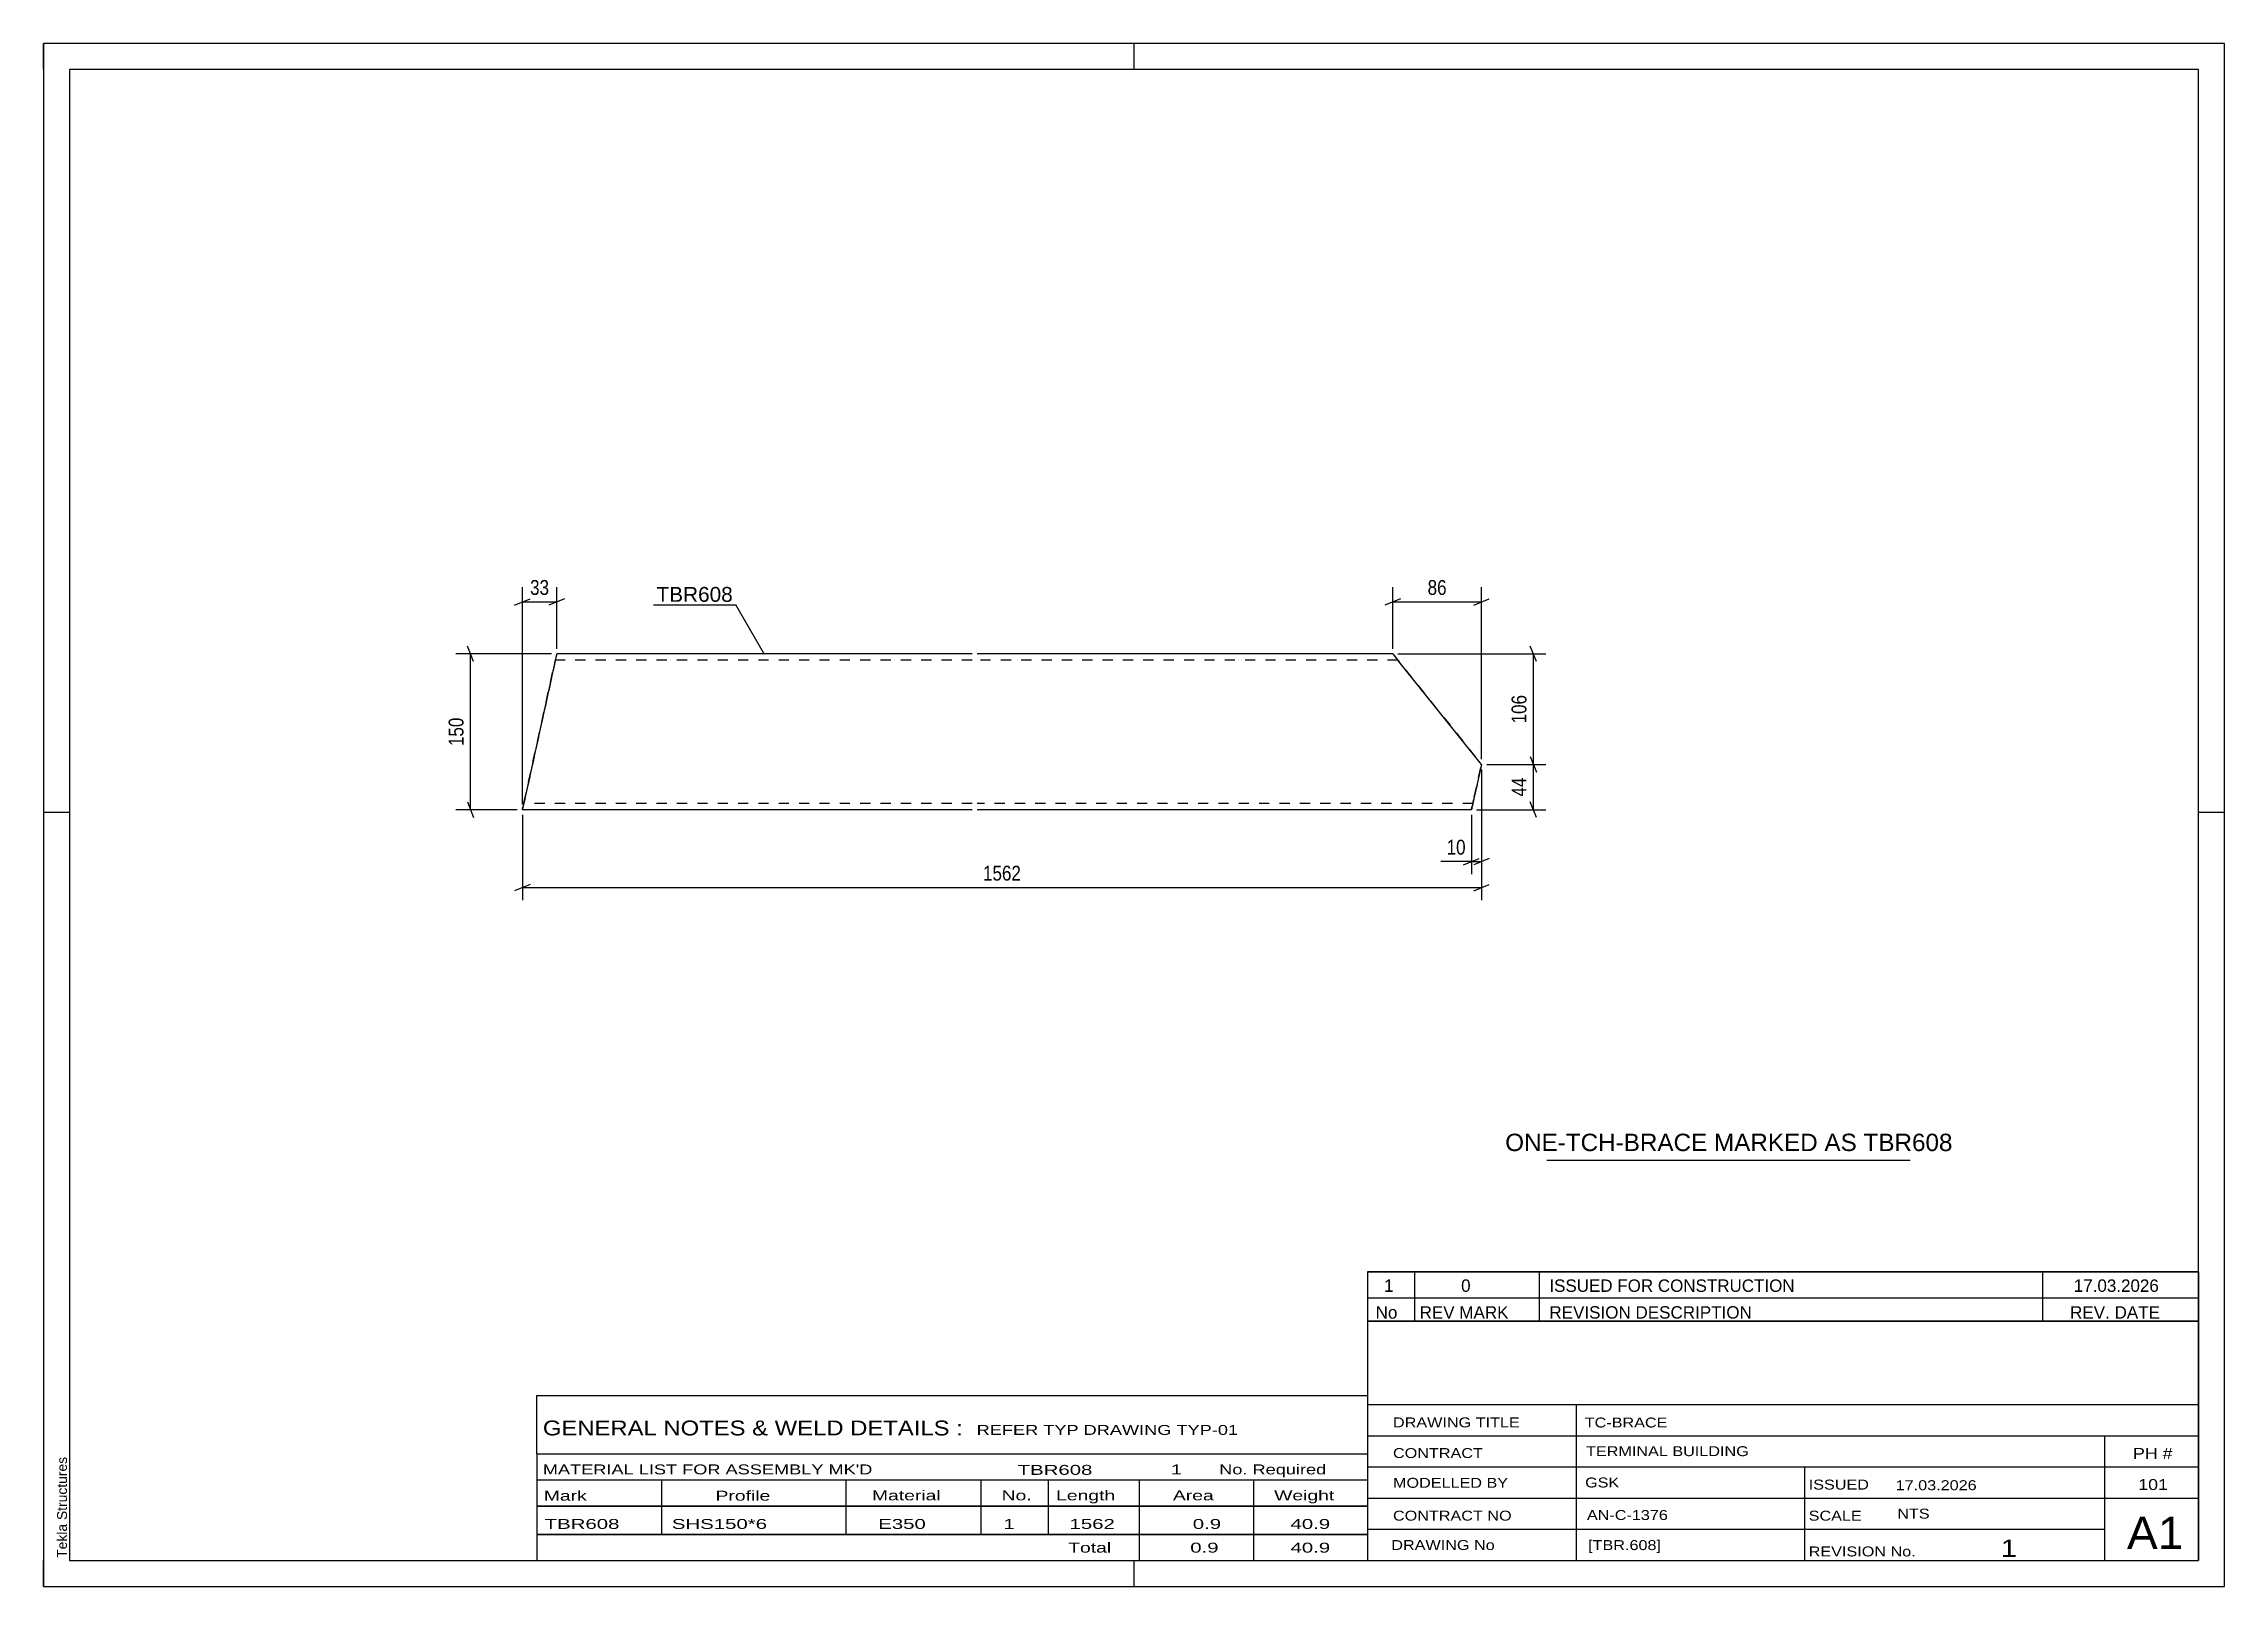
# Model space of a CAD drawing. Header units: millimetres. Extents: x 0 to 420, y 0 to 297.
import ezdxf

# ---------------------------------------------------------------- set-up
doc = ezdxf.new("R2010")
doc.units = ezdxf.units.MM
doc.linetypes.add('DXK_LINE_DOT2', pattern=[3.9198, 1.9599, -1.9599])
doc.styles.add('Arial', font='ARIAL.TTF', dxfattribs={"height": 0.2})
doc.styles.add('Arial Narrow', font='ARIALN.TTF', dxfattribs={"height": 0.2})

# ---------------------------------------------------------------- blocks, each defined once
blk = doc.blocks.new('Unknown-585762124-1162')
at = {"color": 5, "linetype": 'Continuous'}
for p, q in [((420, 297), (0, 297)), ((0, 297), (0, 0)), ((0, 292), (0, 297)), ((210, 292), (210, 297)), ((420, 0), (420, 297)), ((415, 292), (5, 292)), ((5, 292), (5, 5)), ((415, 5), (415, 292)), ((5, 149), (0, 149)), ((420, 149), (415, 149)), ((0, 0), (0, 5)), ((5, 5), (415, 5)), ((210, 0), (210, 5)), ((0, 0), (420, 0))]:
    blk.add_line(p, q, dxfattribs=at)
at = {"color": 174, "linetype": 'Continuous', "style": 'Arial'}
blk.add_text('Tekla Structures', height=1.9102, rotation=90, dxfattribs=at).set_placement((4.5, 5.5))
blk = doc.blocks.new('Part-585762124-1860 - 1856')
at = {"color": 2, "linetype": 'Continuous'}
for p, q in [((98.67, 178.81), (92.37, 150.22)), ((98.82, 179.52), (98.67, 178.81)), ((98.82, 179.52), (98.82, 179.52)), ((178.82, 179.52), (98.82, 179.52)), ((259.82, 179.52), (179.82, 179.52)), ((259.82, 179.52), (259.82, 179.52)), ((259.82, 179.52), (259.97, 179.33)), ((259.97, 179.33), (261.01, 178.03)), ((276.93, 158.24), (261.01, 178.03)), ((276.93, 158.24), (275.15, 150.22)), ((92.22, 149.52), (92.26, 149.7)), ((178.82, 149.52), (92.22, 149.52)), ((92.26, 149.7), (92.37, 150.22)), ((274.99, 149.52), (179.82, 149.52)), ((275.15, 150.22), (274.99, 149.52))]:
    blk.add_line(p, q, dxfattribs=at)
at = {"color": 7, "linetype": 'DXK_LINE_DOT2'}
for p, q in [((98.54, 178.22), (92.48, 150.72)), ((92.56, 151.07), (98.56, 178.32)), ((98.67, 178.81), (92.65, 151.46)), ((98.54, 178.22), (98.56, 178.32)), ((98.56, 178.32), (98.56, 178.32)), ((178.82, 178.32), (98.56, 178.32)), ((98.78, 179.33), (98.67, 178.81)), ((98.82, 179.52), (98.78, 179.33)), ((260.79, 178.32), (179.82, 178.32)), ((259.82, 179.52), (276.93, 158.23)), ((260.79, 178.32), (260.79, 178.32)), ((261.75, 177.12), (260.79, 178.32)), ((261.75, 177.12), (261.75, 177.12)), ((276.93, 158.23), (275.15, 150.22)), ((275.53, 151.92), (276.93, 158.24)), ((275.53, 151.92), (276.93, 158.23)), ((92.65, 151.46), (92.26, 149.7)), ((275.42, 151.46), (275.26, 150.72)), ((275.28, 150.81), (275.42, 151.46)), ((92.26, 149.7), (92.22, 149.52)), ((92.48, 150.72), (92.5, 150.81)), ((178.82, 150.72), (92.48, 150.72)), ((92.5, 150.81), (92.56, 151.07)), ((275.26, 150.72), (179.82, 150.72)), ((274.99, 149.52), (275.03, 149.7)), ((274.99, 149.52), (274.99, 149.52)), ((275.03, 149.7), (275.15, 150.22)), ((275.26, 150.72), (275.28, 150.81))]:
    blk.add_line(p, q, dxfattribs=at)
blk = doc.blocks.new('StraightDimension-585762124-1887 - 1856')
at = {"color": 7, "linetype": 'Continuous'}
for p, q in [((261.32, 190.12), (258.32, 188.92)), ((259.82, 180.52), (259.82, 192.37)), ((259.82, 189.52), (276.93, 189.52)), ((275.43, 188.92), (278.43, 190.12)), ((276.93, 159.24), (276.93, 192.37))]:
    blk.add_line(p, q, dxfattribs=at)
at = {"color": 0}
blk.add_wipeout([(270.8, 190.27), (270.8, 194.47), (265.95, 194.47), (265.95, 190.27)], dxfattribs=at)
at = {"color": 3, "style": 'Arial Narrow'}
blk.add_text('86', height=2.863, dxfattribs=at).set_placement((266.55, 190.87))
blk = doc.blocks.new('StraightDimension-585762124-1871 - 1856')
at = {"color": 7, "linetype": 'Continuous'}
for p, q in [((287.53, 178.02), (286.33, 181.02)), ((260.82, 179.52), (289.33, 179.52)), ((286.93, 158.24), (286.93, 179.52)), ((286.33, 159.74), (287.53, 156.74)), ((277.93, 158.24), (289.33, 158.24))]:
    blk.add_line(p, q, dxfattribs=at)
at = {"color": 0}
blk.add_wipeout([(286.18, 172.22), (281.98, 172.22), (281.98, 165.53), (286.18, 165.53)], dxfattribs=at)
at = {"color": 3, "style": 'Arial Narrow'}
blk.add_text('106', height=2.863, rotation=90.0002, dxfattribs=at).set_placement((285.58, 166.13))
blk = doc.blocks.new('StraightDimension-585762124-1880 - 1856')
at = {"color": 7, "linetype": 'Continuous'}
for p, q in [((82.82, 178.02), (81.62, 181.02)), ((97.82, 179.52), (79.37, 179.52)), ((82.22, 149.52), (82.22, 179.52)), ((91.22, 149.52), (79.37, 149.52)), ((81.62, 151.02), (82.82, 148.02))]:
    blk.add_line(p, q, dxfattribs=at)
at = {"color": 0}
blk.add_wipeout([(81.47, 167.86), (77.27, 167.86), (77.27, 161.17), (81.47, 161.17)], dxfattribs=at)
at = {"color": 3, "style": 'Arial Narrow'}
blk.add_text('150', height=2.863, rotation=90.0002, dxfattribs=at).set_placement((80.87, 161.77))
blk = doc.blocks.new('StraightDimension-585762124-1872 - 1856')
at = {"color": 7, "linetype": 'Continuous'}
for p, q in [((286.33, 159.74), (287.53, 156.74)), ((277.93, 158.24), (289.33, 158.24)), ((286.93, 149.52), (286.93, 158.24)), ((275.99, 149.52), (289.33, 149.52)), ((287.53, 148.02), (286.33, 151.02))]:
    blk.add_line(p, q, dxfattribs=at)
at = {"color": 0}
blk.add_wipeout([(286.18, 156.3), (281.98, 156.3), (281.98, 151.45), (286.18, 151.45)], dxfattribs=at)
at = {"color": 3, "style": 'Arial Narrow'}
blk.add_text('44', height=2.863, rotation=90.0002, dxfattribs=at).set_placement((285.58, 152.05))
blk = doc.blocks.new('StraightDimension-585762124-1892 - 1856')
at = {"color": 7, "linetype": 'Continuous'}
for p, q in [((90.72, 188.92), (93.72, 190.12)), ((92.22, 150.52), (92.22, 192.37)), ((92.22, 189.52), (98.82, 189.52)), ((100.32, 190.12), (97.32, 188.92)), ((98.82, 180.52), (98.82, 192.37))]:
    blk.add_line(p, q, dxfattribs=at)
at = {"color": 0}
blk.add_wipeout([(97.95, 190.27), (97.95, 194.47), (93.09, 194.47), (93.09, 190.27)], dxfattribs=at)
at = {"color": 3, "style": 'Arial Narrow'}
blk.add_text('33', height=2.863, dxfattribs=at).set_placement((93.69, 190.87))
blk = doc.blocks.new('StraightDimension-585762124-1896 - 1856')
at = {"color": 7, "linetype": 'Continuous'}
for p, q in [((276.93, 157.24), (276.93, 137.12)), ((274.99, 148.52), (274.99, 137.12)), ((273.49, 138.92), (276.49, 140.12)), ((274.99, 139.52), (276.93, 139.52)), ((278.43, 140.12), (275.43, 138.92))]:
    blk.add_line(p, q, dxfattribs=at)
at = {"color": 0}
blk.add_wipeout([(274.47, 140.27), (274.47, 144.47), (269.61, 144.47), (269.61, 140.27)], dxfattribs=at)
at = {"color": 7, "linetype": 'Continuous'}
blk.add_line((274.99, 139.52), (269.09, 139.52), dxfattribs=at)
blk.add_line((274.99, 139.52), (269.09, 139.52), dxfattribs=at)
at = {"color": 3, "style": 'Arial Narrow'}
blk.add_text('10', height=2.863, dxfattribs=at).set_placement((270.21, 140.87))
blk = doc.blocks.new('StraightDimension-585762124-1900 - 1856')
at = {"color": 7, "linetype": 'Continuous'}
for p, q in [((276.93, 157.24), (276.93, 132.12)), ((92.22, 148.52), (92.22, 132.12)), ((93.72, 135.12), (90.72, 133.92)), ((92.22, 134.52), (276.93, 134.52)), ((275.43, 133.92), (278.43, 135.12))]:
    blk.add_line(p, q, dxfattribs=at)
at = {"color": 0}
blk.add_wipeout([(188.83, 135.27), (188.83, 139.47), (180.32, 139.47), (180.32, 135.27)], dxfattribs=at)
at = {"color": 3, "style": 'Arial Narrow'}
blk.add_text('1562', height=2.863, dxfattribs=at).set_placement((180.92, 135.87))
blk = doc.blocks.new('Unknown-585762124-2078')
at = {"color": 7, "linetype": 'Continuous'}
for p, q in [((95, 36.75), (255, 36.75)), ((95, 25.5), (95, 36.75)), ((255, 36.75), (255, 25.5)), ((95, 25.5), (255, 25.5)), ((95, 25.5), (95, 20.5)), ((255, 25.5), (255, 20.5)), ((95, 20.5), (255, 20.5)), ((95, 20.5), (95, 15.5)), ((119, 20.5), (119, 15.5)), ((154.5, 20.5), (154.5, 15.5)), ((180.5, 20.5), (180.5, 15.5)), ((193.5, 20.5), (193.5, 15.5)), ((211, 20.5), (211, 15.5)), ((233, 20.5), (233, 15.5)), ((255, 20.5), (255, 15.5)), ((95, 15.5), (255, 15.5)), ((95, 15.45), (95, 10.05)), ((95, 15.45), (255, 15.45)), ((119, 15.5), (119, 10)), ((154.5, 15.5), (154.5, 10)), ((180.5, 15.5), (180.5, 10)), ((193.5, 15.5), (193.5, 10)), ((211, 15.5), (211, 10)), ((233, 15.5), (233, 10)), ((255, 15.45), (255, 10.05)), ((95, 10.05), (255, 10.05)), ((95, 10), (255, 10)), ((95, 10), (95, 5)), ((211, 10), (211, 5)), ((233, 10), (233, 5)), ((255, 10), (255, 5)), ((95, 5), (255, 5))]:
    blk.add_line(p, q, dxfattribs=at)
at = {"color": 7, "style": 'Arial Narrow'}
for s, height, width, p in [('GENERAL NOTES & WELD DETAILS :', 2.8633, 1.4, (96.15, 29.06)), ('REFER TYP DRAWING TYP-01', 1.9089, 1.6, (179.7, 29.16)), ("MATERIAL LIST FOR ASSEMBLY MK'D", 1.9089, 1.6, (96.15, 21.56)), ('TBR608', 1.909, 1.794707, (187.59, 21.47)), ('1', 1.91, 1.794707, (217.08, 21.56)), ('No. Required', 1.9089, 1.6, (226.41, 21.56)), ('Mark', 1.909, 1.7, (96.34, 16.5)), ('Profile', 1.909, 1.7, (129.41, 16.5)), ('Material', 1.909, 1.7, (159.54, 16.56)), ('No.', 1.909, 1.7, (184.5, 16.56)), ('Length', 1.909, 1.7, (195, 16.56)), ('Area', 1.909, 1.7, (217.5, 16.56)), ('Weight', 1.909, 1.7, (237, 16.56))]:
    blk.add_text(s, height=height, dxfattribs=dict(at, width=width)).set_placement(p)
at = {"color": 7, "linetype": 'Continuous', "style": 'Arial Narrow'}
for s, height, width, p in [('TBR608', 1.909, 1.794707, (96.5, 11.06)), ('SHS150*6', 1.909, 1.794707, (121, 11.06)), ('E350', 1.909, 1.794707, (160.74, 11.06)), ('1', 1.91, 1.794707, (184.86, 11.06)), ('1562', 1.909, 1.794707, (197.58, 11.06)), ('0.9', 1.909, 1.794707, (221.32, 11.06)), ('40.9', 1.909, 1.794707, (240.14, 11.06)), ('Total', 1.909, 1.7, (197.33, 6.5)), ('0.9', 1.909, 1.794707, (220.83, 6.5)), ('40.9', 1.909, 1.794707, (240.14, 6.5))]:
    blk.add_text(s, height=height, dxfattribs=dict(at, width=width)).set_placement(p)
blk = doc.blocks.new('Unknown-585762124-2076')
at = {"color": 7, "linetype": 'Continuous'}
for p, q in [((255, 51.05), (255, 5)), ((255, 51.05), (415, 51.05)), ((415, 51), (415, 5)), ((255, 35), (415, 35)), ((295.14, 35), (295.14, 5)), ((255, 29), (415, 29)), ((397, 5.05), (397, 29.05)), ((255, 23), (415, 23)), ((339.14, 23), (339.14, 5)), ((255, 17), (415, 17)), ((255, 11), (397, 11)), ((255, 5), (415, 5))]:
    blk.add_line(p, q, dxfattribs=at)
at = {"color": 7, "style": 'Arial Narrow'}
for s, height, width, p in [('DRAWING TITLE', 1.9089, 1.425378, (259.88, 30.61)), ('TC-BRACE', 1.909, 1.425378, (296.81, 30.59)), ('CONTRACT', 1.909, 1.425378, (259.88, 24.71)), ('TERMINAL BUILDING', 1.9089, 1.425378, (297.06, 25.07)), ('MODELLED BY', 1.9089, 1.425378, (259.88, 18.98)), ('GSK', 1.909, 1.425378, (296.88, 19.04)), ('ISSUED', 1.909, 1.425378, (339.94, 18.64)), ('17.03.2026', 1.909, 1.425378, (356.69, 18.52)), ('CONTRACT NO', 1.9089, 1.425378, (259.88, 12.66)), ('AN-C-1376', 1.909, 1.425378, (297.23, 12.78)), ('SCALE', 1.909, 1.425378, (339.94, 12.65)), ('A1', 6.204, 1.25, (401.24, 7.2)), ('DRAWING No', 1.909, 1.425378, (259.56, 7)), ('[TBR.608]', 1.909, 1.425378, (297.46, 6.99)), ('1', 3.34, 1.5, (376.91, 5.68)), ('REVISION No.', 1.9089, 1.425378, (339.94, 5.77))]:
    blk.add_text(s, height=height, dxfattribs=dict(at, width=width)).set_placement(p)
at = {"color": 7, "linetype": 'Continuous', "style": 'Arial Narrow'}
for s, height, width, p in [('PH #', 2.1, 1.42538, (402.4, 24.55)), ('101', 2.1, 1.42538, (403.41, 18.55)), ('NTS', 1.909, 1.425378, (357, 13.05))]:
    blk.add_text(s, height=height, dxfattribs=dict(at, width=width)).set_placement(p)
blk = doc.blocks.new('Unknown-585762124-2077')
at = {"color": 7, "linetype": 'Continuous'}
for p, q in [((255, 60.55), (415, 60.55)), ((415, 60.55), (255, 60.55)), ((255, 60.55), (255, 55.55)), ((264, 60.55), (264, 55.55)), ((288, 60.55), (288, 55.55)), ((385, 60.55), (385, 55.55)), ((415, 60.55), (415, 55.55)), ((255, 55.55), (415, 55.55)), ((255, 55.55), (255, 51.05)), ((255, 55.55), (415, 55.55)), ((264, 55.55), (264, 51.05)), ((288, 55.55), (288, 51.05)), ((385, 55.55), (385, 51.05)), ((415, 55.55), (415, 51.05)), ((415, 51.05), (255, 51.05))]:
    blk.add_line(p, q, dxfattribs=at)
at = {"color": 7, "linetype": 'Continuous', "style": 'Arial Narrow'}
for s, height, width, p in [('1', 2.39, 1.196471, (258.16, 56.7)), ('0', 2.39, 1.196471, (273, 56.7)), ('ISSUED FOR CONSTRUCTION', 2.3861, 1.196471, (290, 56.7)), ('17.03.2026', 2.386, 1.196471, (391, 56.7)), ('No', 2.386, 1.2, (256.54, 51.55)), ('REV MARK', 2.386, 1.2, (265, 51.55)), ('REVISION DESCRIPTION', 2.3861, 1.2, (290, 51.55)), ('REV. DATE', 2.386, 1.2, (390.28, 51.55))]:
    blk.add_text(s, height=height, dxfattribs=dict(at, width=width)).set_placement(p)
blk = doc.blocks.new('Unknown-585762124-2079')
at = {"color": 7, "linetype": 'Continuous'}
blk.add_line((289.5, 82.05), (359.5, 82.05), dxfattribs=at)
at = {"color": 7, "style": 'Arial'}
blk.add_text('ONE-TCH-BRACE MARKED AS TBR608', height=3.3428, dxfattribs=at).set_placement((281.49, 83.8))
blk = doc.blocks.new('Mark-585762124-1863 - 1856')
at = {"color": 0}
blk.add_wipeout([(132.71, 189.54), (132.71, 192.54), (118.04, 192.54), (118.04, 189.54)], dxfattribs=at)
blk.add_wipeout([(132.71, 189.54), (132.71, 192.54), (118.04, 192.54), (118.04, 189.54)], dxfattribs=at)
at = {"color": 30, "linetype": 'Continuous'}
for p in [(117.44, 188.94), (138.81, 179.42)]:
    blk.add_line(p, (133.31, 188.94), dxfattribs=at)
at = {"color": 3, "style": 'Arial'}
blk.add_text('TBR608', height=2.865, dxfattribs=at).set_placement((118.04, 189.54))

msp = doc.modelspace()

# ---------------------------------------------------------------- block references
for name in ['Unknown-585762124-1162', 'Part-585762124-1860 - 1856', 'Unknown-585762124-2079', 'Unknown-585762124-2077', 'Unknown-585762124-2076', 'Unknown-585762124-2078']:
    msp.add_blockref(name, (0, 0))

# ---------------------------------------------------------------- next in the draw order: block references
for name in ['StraightDimension-585762124-1887 - 1856', 'Mark-585762124-1863 - 1856', 'StraightDimension-585762124-1880 - 1856']:
    msp.add_blockref(name, (0, 0))

# ---------------------------------------------------------------- next in the draw order: block references
for name in ['StraightDimension-585762124-1892 - 1856', 'StraightDimension-585762124-1871 - 1856']:
    msp.add_blockref(name, (0, 0))

# ---------------------------------------------------------------- next in the draw order: block references
msp.add_blockref('StraightDimension-585762124-1872 - 1856', (0, 0))

# ---------------------------------------------------------------- next in the draw order: block references
msp.add_blockref('StraightDimension-585762124-1896 - 1856', (0, 0))

# ---------------------------------------------------------------- next in the draw order: block references
msp.add_blockref('StraightDimension-585762124-1900 - 1856', (0, 0))

doc.saveas('drawing.dxf')
